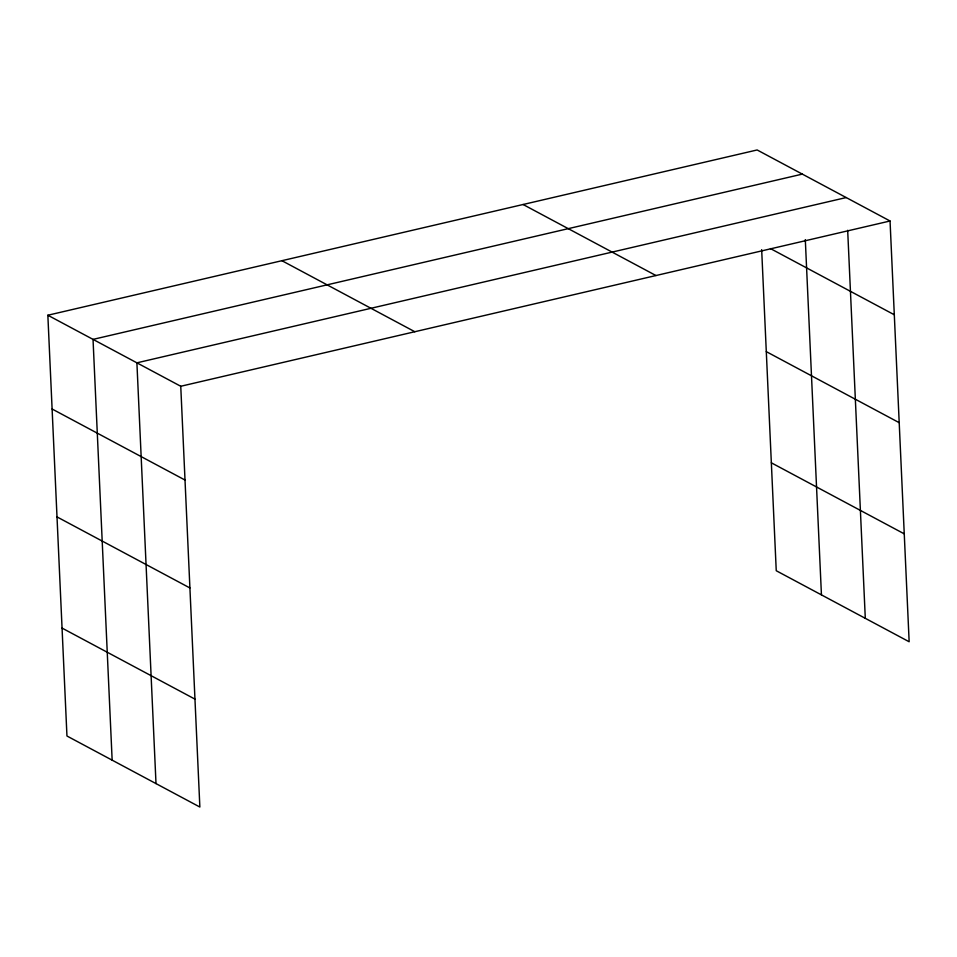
<?xml version="1.0" encoding="UTF-8"?>
<svg xmlns="http://www.w3.org/2000/svg" width="957" height="957" viewBox="0 0 957 957"><rect width="100%" height="100%" fill="white"/><g stroke="black" fill="none" stroke-linecap="round" stroke-linejoin="round"><path stroke-width="1.44" d="M47.85 315.236L180.753 386.269L199.857 807.038L66.954 736.005L47.85 315.236L757.143 149.962L890.046 220.995L909.15 641.764L776.247 570.731L761.664 249.645M802.325 174.114L93.032 339.388L112.148 760.157M846.191 197.561L136.899 362.835L156.003 783.592M180.753 386.269L890.046 220.995M770.433 248.569L894.305 314.769M523.072 204.499L655.976 275.544M766.306 351.638L899.197 422.683M771.354 462.817L904.245 533.85M281.92 260.699L414.824 331.732M52.109 409.01L185.012 480.043M57.013 516.912L189.905 587.957M62.061 628.091L194.953 699.124M847.675 230.302L865.295 618.318M805.304 239.609L821.441 594.883"/></g></svg>
